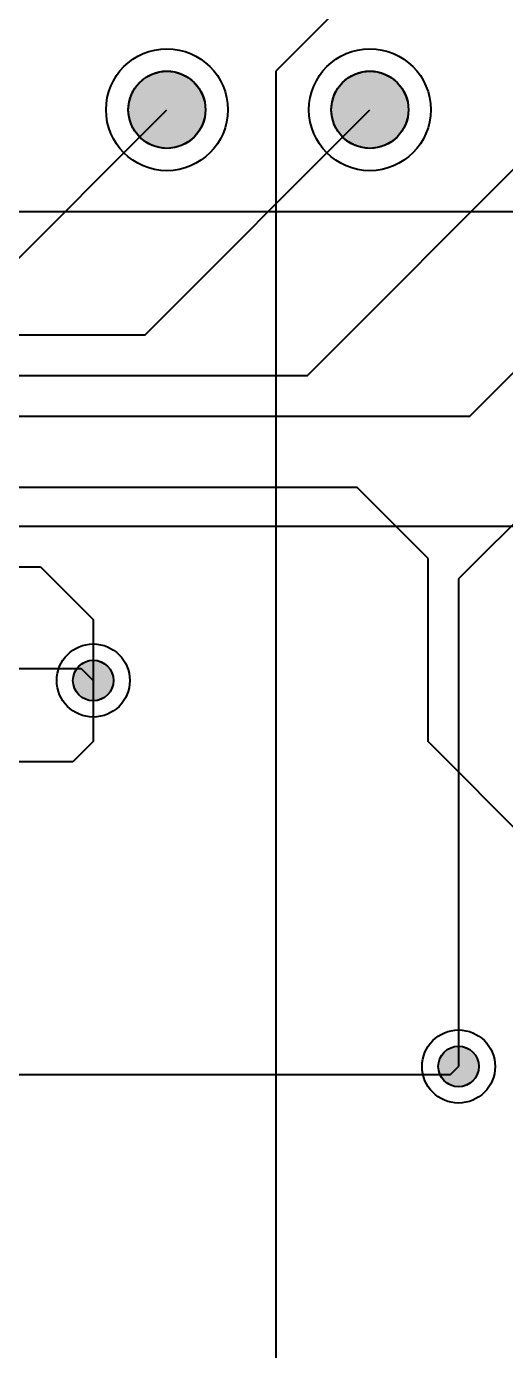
# Model space of a CAD drawing. Header units: millimetres. Extents: x 2 to 157, y 2 to 78.
# Drawn here: x 52.05 to 58.04, y 23.74 to 40.29 of the extents above; entities that cross this region are included whole.
import ezdxf

# ---------------------------------------------------------------- set-up
doc = ezdxf.new("R2010")
doc.units = ezdxf.units.MM
for name, color, linetype in [('bottom_copper', 7, 'Continuous'), ('drill_plated', 7, 'Continuous'), ('top_copper', 7, 'Continuous'), ('top_silk', 7, 'Continuous')]:
    doc.layers.add(name, color=color, linetype=linetype)

msp = doc.modelspace()

# ---------------------------------------------------------------- hatches: boundary and pattern name
at = {"layer": 'bottom_copper', "lineweight": 40}
for points in [[(54.278, 39.159), (54.251, 39.069), (54.206, 38.985), (54.146, 38.912), (54.073, 38.852), (53.989, 38.808), (53.899, 38.78), (53.805, 38.771), (53.711, 38.78), (53.62, 38.808), (53.537, 38.852), (53.464, 38.912), (53.404, 38.985), (53.359, 39.069), (53.331, 39.159), (53.322, 39.254), (53.331, 39.348), (53.359, 39.438), (53.404, 39.522), (53.464, 39.595), (53.537, 39.655), (53.62, 39.699), (53.711, 39.727), (53.805, 39.736), (53.899, 39.727), (53.989, 39.699), (54.073, 39.655), (54.146, 39.595), (54.206, 39.522), (54.251, 39.438), (54.278, 39.348), (54.287, 39.254), (54.278, 39.159)], [(56.818, 39.159), (56.791, 39.069), (56.746, 38.985), (56.686, 38.912), (56.613, 38.852), (56.529, 38.808), (56.439, 38.78), (56.345, 38.771), (56.251, 38.78), (56.16, 38.808), (56.077, 38.852), (56.004, 38.912), (55.944, 38.985), (55.899, 39.069), (55.871, 39.159), (55.862, 39.254), (55.871, 39.348), (55.899, 39.438), (55.944, 39.522), (56.004, 39.595), (56.077, 39.655), (56.16, 39.699), (56.251, 39.727), (56.345, 39.736), (56.439, 39.727), (56.529, 39.699), (56.613, 39.655), (56.686, 39.595), (56.746, 39.522), (56.791, 39.438), (56.818, 39.348), (56.827, 39.254), (56.818, 39.159)], [(53.132, 32.068), (53.117, 32.02), (53.094, 31.976), (53.062, 31.938), (53.024, 31.906), (52.98, 31.883), (52.932, 31.868), (52.883, 31.863), (52.833, 31.868), (52.786, 31.883), (52.742, 31.906), (52.703, 31.938), (52.672, 31.976), (52.648, 32.02), (52.634, 32.068), (52.629, 32.117), (52.634, 32.167), (52.648, 32.215), (52.672, 32.259), (52.703, 32.297), (52.742, 32.329), (52.786, 32.352), (52.833, 32.367), (52.883, 32.371), (52.932, 32.367), (52.98, 32.352), (53.024, 32.329), (53.062, 32.297), (53.094, 32.259), (53.117, 32.215), (53.132, 32.167), (53.137, 32.117), (53.132, 32.068)], [(57.704, 27.242), (57.689, 27.194), (57.666, 27.15), (57.634, 27.112), (57.596, 27.08), (57.552, 27.057), (57.504, 27.042), (57.455, 27.038), (57.405, 27.042), (57.358, 27.057), (57.314, 27.08), (57.275, 27.112), (57.244, 27.15), (57.22, 27.194), (57.206, 27.242), (57.201, 27.291), (57.206, 27.341), (57.22, 27.389), (57.244, 27.433), (57.275, 27.471), (57.314, 27.503), (57.358, 27.526), (57.405, 27.541), (57.455, 27.546), (57.504, 27.541), (57.552, 27.526), (57.596, 27.503), (57.634, 27.471), (57.666, 27.433), (57.689, 27.389), (57.704, 27.341), (57.709, 27.291), (57.704, 27.242)]]:
    msp.add_hatch(color=7, dxfattribs=at).paths.add_polyline_path(points, flags=0)
at = {"layer": 'drill_plated', "lineweight": 40}
for points in [[(54.278, 39.159), (54.251, 39.069), (54.206, 38.985), (54.146, 38.912), (54.073, 38.852), (53.989, 38.808), (53.899, 38.78), (53.805, 38.771), (53.711, 38.78), (53.62, 38.808), (53.537, 38.852), (53.464, 38.912), (53.404, 38.985), (53.359, 39.069), (53.331, 39.159), (53.322, 39.254), (53.331, 39.348), (53.359, 39.438), (53.404, 39.522), (53.464, 39.595), (53.537, 39.655), (53.62, 39.699), (53.711, 39.727), (53.805, 39.736), (53.899, 39.727), (53.989, 39.699), (54.073, 39.655), (54.146, 39.595), (54.206, 39.522), (54.251, 39.438), (54.278, 39.348), (54.287, 39.254), (54.278, 39.159)], [(56.818, 39.159), (56.791, 39.069), (56.746, 38.985), (56.686, 38.912), (56.613, 38.852), (56.529, 38.808), (56.439, 38.78), (56.345, 38.771), (56.251, 38.78), (56.16, 38.808), (56.077, 38.852), (56.004, 38.912), (55.944, 38.985), (55.899, 39.069), (55.871, 39.159), (55.862, 39.254), (55.871, 39.348), (55.899, 39.438), (55.944, 39.522), (56.004, 39.595), (56.077, 39.655), (56.16, 39.699), (56.251, 39.727), (56.345, 39.736), (56.439, 39.727), (56.529, 39.699), (56.613, 39.655), (56.686, 39.595), (56.746, 39.522), (56.791, 39.438), (56.818, 39.348), (56.827, 39.254), (56.818, 39.159)], [(53.132, 32.068), (53.117, 32.02), (53.094, 31.976), (53.062, 31.938), (53.024, 31.906), (52.98, 31.883), (52.932, 31.868), (52.883, 31.863), (52.833, 31.868), (52.786, 31.883), (52.742, 31.906), (52.703, 31.938), (52.672, 31.976), (52.648, 32.02), (52.634, 32.068), (52.629, 32.117), (52.634, 32.167), (52.648, 32.215), (52.672, 32.259), (52.703, 32.297), (52.742, 32.329), (52.786, 32.352), (52.833, 32.367), (52.883, 32.371), (52.932, 32.367), (52.98, 32.352), (53.024, 32.329), (53.062, 32.297), (53.094, 32.259), (53.117, 32.215), (53.132, 32.167), (53.137, 32.117), (53.132, 32.068)], [(57.704, 27.242), (57.689, 27.194), (57.666, 27.15), (57.634, 27.112), (57.596, 27.08), (57.552, 27.057), (57.504, 27.042), (57.455, 27.038), (57.405, 27.042), (57.358, 27.057), (57.314, 27.08), (57.275, 27.112), (57.244, 27.15), (57.22, 27.194), (57.206, 27.242), (57.201, 27.291), (57.206, 27.341), (57.22, 27.389), (57.244, 27.433), (57.275, 27.471), (57.314, 27.503), (57.358, 27.526), (57.405, 27.541), (57.455, 27.546), (57.504, 27.541), (57.552, 27.526), (57.596, 27.503), (57.634, 27.471), (57.666, 27.433), (57.689, 27.389), (57.704, 27.341), (57.709, 27.291), (57.704, 27.242)]]:
    msp.add_hatch(color=7, dxfattribs=at).paths.add_polyline_path(points, flags=0)
at = {"layer": 'top_copper', "lineweight": 40}
for points in [[(54.278, 39.159), (54.251, 39.069), (54.206, 38.985), (54.146, 38.912), (54.073, 38.852), (53.989, 38.808), (53.899, 38.78), (53.805, 38.771), (53.711, 38.78), (53.62, 38.808), (53.537, 38.852), (53.464, 38.912), (53.404, 38.985), (53.359, 39.069), (53.331, 39.159), (53.322, 39.254), (53.331, 39.348), (53.359, 39.438), (53.404, 39.522), (53.464, 39.595), (53.537, 39.655), (53.62, 39.699), (53.711, 39.727), (53.805, 39.736), (53.899, 39.727), (53.989, 39.699), (54.073, 39.655), (54.146, 39.595), (54.206, 39.522), (54.251, 39.438), (54.278, 39.348), (54.287, 39.254), (54.278, 39.159)], [(56.818, 39.159), (56.791, 39.069), (56.746, 38.985), (56.686, 38.912), (56.613, 38.852), (56.529, 38.808), (56.439, 38.78), (56.345, 38.771), (56.251, 38.78), (56.16, 38.808), (56.077, 38.852), (56.004, 38.912), (55.944, 38.985), (55.899, 39.069), (55.871, 39.159), (55.862, 39.254), (55.871, 39.348), (55.899, 39.438), (55.944, 39.522), (56.004, 39.595), (56.077, 39.655), (56.16, 39.699), (56.251, 39.727), (56.345, 39.736), (56.439, 39.727), (56.529, 39.699), (56.613, 39.655), (56.686, 39.595), (56.746, 39.522), (56.791, 39.438), (56.818, 39.348), (56.827, 39.254), (56.818, 39.159)], [(53.132, 32.068), (53.117, 32.02), (53.094, 31.976), (53.062, 31.938), (53.024, 31.906), (52.98, 31.883), (52.932, 31.868), (52.883, 31.863), (52.833, 31.868), (52.786, 31.883), (52.742, 31.906), (52.703, 31.938), (52.672, 31.976), (52.648, 32.02), (52.634, 32.068), (52.629, 32.117), (52.634, 32.167), (52.648, 32.215), (52.672, 32.259), (52.703, 32.297), (52.742, 32.329), (52.786, 32.352), (52.833, 32.367), (52.883, 32.371), (52.932, 32.367), (52.98, 32.352), (53.024, 32.329), (53.062, 32.297), (53.094, 32.259), (53.117, 32.215), (53.132, 32.167), (53.137, 32.117), (53.132, 32.068)], [(57.704, 27.242), (57.689, 27.194), (57.666, 27.15), (57.634, 27.112), (57.596, 27.08), (57.552, 27.057), (57.504, 27.042), (57.455, 27.038), (57.405, 27.042), (57.358, 27.057), (57.314, 27.08), (57.275, 27.112), (57.244, 27.15), (57.22, 27.194), (57.206, 27.242), (57.201, 27.291), (57.206, 27.341), (57.22, 27.389), (57.244, 27.433), (57.275, 27.471), (57.314, 27.503), (57.358, 27.526), (57.405, 27.541), (57.455, 27.546), (57.504, 27.541), (57.552, 27.526), (57.596, 27.503), (57.634, 27.471), (57.666, 27.433), (57.689, 27.389), (57.704, 27.341), (57.709, 27.291), (57.704, 27.242)]]:
    msp.add_hatch(color=7, dxfattribs=at).paths.add_polyline_path(points, flags=0)

# ---------------------------------------------------------------- linework, layer by layer
at = {"layer": 'bottom_copper', "color": 7, "lineweight": 40}
for p, q in [((56.345, 40.914), (55.169, 39.737)), ((55.169, 39.737), (55.169, 5.447)), ((60.249, 36.181), (57.455, 33.388)), ((57.455, 33.388), (57.455, 27.291))]:
    msp.add_line(p, q, dxfattribs=at)
for points in [[(54.278, 39.159), (54.251, 39.069), (54.206, 38.985), (54.146, 38.912), (54.073, 38.852), (53.989, 38.808), (53.899, 38.78), (53.805, 38.771), (53.711, 38.78), (53.62, 38.808), (53.537, 38.852), (53.464, 38.912), (53.404, 38.985), (53.359, 39.069), (53.331, 39.159), (53.322, 39.254), (53.331, 39.348), (53.359, 39.438), (53.404, 39.522), (53.464, 39.595), (53.537, 39.655), (53.62, 39.699), (53.711, 39.727), (53.805, 39.736), (53.899, 39.727), (53.989, 39.699), (54.073, 39.655), (54.146, 39.595), (54.206, 39.522), (54.251, 39.438), (54.278, 39.348), (54.287, 39.254), (54.278, 39.159)], [(56.818, 39.159), (56.791, 39.069), (56.746, 38.985), (56.686, 38.912), (56.613, 38.852), (56.529, 38.808), (56.439, 38.78), (56.345, 38.771), (56.251, 38.78), (56.16, 38.808), (56.077, 38.852), (56.004, 38.912), (55.944, 38.985), (55.899, 39.069), (55.871, 39.159), (55.862, 39.254), (55.871, 39.348), (55.899, 39.438), (55.944, 39.522), (56.004, 39.595), (56.077, 39.655), (56.16, 39.699), (56.251, 39.727), (56.345, 39.736), (56.439, 39.727), (56.529, 39.699), (56.613, 39.655), (56.686, 39.595), (56.746, 39.522), (56.791, 39.438), (56.818, 39.348), (56.827, 39.254), (56.818, 39.159)], [(53.132, 32.068), (53.117, 32.02), (53.094, 31.976), (53.062, 31.938), (53.024, 31.906), (52.98, 31.883), (52.932, 31.868), (52.883, 31.863), (52.833, 31.868), (52.786, 31.883), (52.742, 31.906), (52.703, 31.938), (52.672, 31.976), (52.648, 32.02), (52.634, 32.068), (52.629, 32.117), (52.634, 32.167), (52.648, 32.215), (52.672, 32.259), (52.703, 32.297), (52.742, 32.329), (52.786, 32.352), (52.833, 32.367), (52.883, 32.371), (52.932, 32.367), (52.98, 32.352), (53.024, 32.329), (53.062, 32.297), (53.094, 32.259), (53.117, 32.215), (53.132, 32.167), (53.137, 32.117), (53.132, 32.068)], [(57.704, 27.242), (57.689, 27.194), (57.666, 27.15), (57.634, 27.112), (57.596, 27.08), (57.552, 27.057), (57.504, 27.042), (57.455, 27.038), (57.405, 27.042), (57.358, 27.057), (57.314, 27.08), (57.275, 27.112), (57.244, 27.15), (57.22, 27.194), (57.206, 27.242), (57.201, 27.291), (57.206, 27.341), (57.22, 27.389), (57.244, 27.433), (57.275, 27.471), (57.314, 27.503), (57.358, 27.526), (57.405, 27.541), (57.455, 27.546), (57.504, 27.541), (57.552, 27.526), (57.596, 27.503), (57.634, 27.471), (57.666, 27.433), (57.689, 27.389), (57.704, 27.341), (57.709, 27.291), (57.704, 27.242)]]:
    msp.add_lwpolyline(points, close=True, dxfattribs=at)
for centre, major_axis in [((53.805, 39.254), (0.762, 0)), ((56.345, 39.254), (0.762, 0)), ((53.805, 39.254), (0.483, 0)), ((56.345, 39.254), (0.483, 0)), ((52.883, 32.117), (0.457, 0)), ((52.883, 32.117), (0.254, 0)), ((57.455, 27.291), (0.457, 0)), ((57.455, 27.291), (0.254, 0))]:
    msp.add_ellipse(centre, major_axis=major_axis, ratio=1, dxfattribs=at)
at = {"layer": 'drill_plated', "color": 7, "lineweight": 40}
for points in [[(54.278, 39.159), (54.251, 39.069), (54.206, 38.985), (54.146, 38.912), (54.073, 38.852), (53.989, 38.808), (53.899, 38.78), (53.805, 38.771), (53.711, 38.78), (53.62, 38.808), (53.537, 38.852), (53.464, 38.912), (53.404, 38.985), (53.359, 39.069), (53.331, 39.159), (53.322, 39.254), (53.331, 39.348), (53.359, 39.438), (53.404, 39.522), (53.464, 39.595), (53.537, 39.655), (53.62, 39.699), (53.711, 39.727), (53.805, 39.736), (53.899, 39.727), (53.989, 39.699), (54.073, 39.655), (54.146, 39.595), (54.206, 39.522), (54.251, 39.438), (54.278, 39.348), (54.287, 39.254), (54.278, 39.159)], [(56.818, 39.159), (56.791, 39.069), (56.746, 38.985), (56.686, 38.912), (56.613, 38.852), (56.529, 38.808), (56.439, 38.78), (56.345, 38.771), (56.251, 38.78), (56.16, 38.808), (56.077, 38.852), (56.004, 38.912), (55.944, 38.985), (55.899, 39.069), (55.871, 39.159), (55.862, 39.254), (55.871, 39.348), (55.899, 39.438), (55.944, 39.522), (56.004, 39.595), (56.077, 39.655), (56.16, 39.699), (56.251, 39.727), (56.345, 39.736), (56.439, 39.727), (56.529, 39.699), (56.613, 39.655), (56.686, 39.595), (56.746, 39.522), (56.791, 39.438), (56.818, 39.348), (56.827, 39.254), (56.818, 39.159)], [(53.132, 32.068), (53.117, 32.02), (53.094, 31.976), (53.062, 31.938), (53.024, 31.906), (52.98, 31.883), (52.932, 31.868), (52.883, 31.863), (52.833, 31.868), (52.786, 31.883), (52.742, 31.906), (52.703, 31.938), (52.672, 31.976), (52.648, 32.02), (52.634, 32.068), (52.629, 32.117), (52.634, 32.167), (52.648, 32.215), (52.672, 32.259), (52.703, 32.297), (52.742, 32.329), (52.786, 32.352), (52.833, 32.367), (52.883, 32.371), (52.932, 32.367), (52.98, 32.352), (53.024, 32.329), (53.062, 32.297), (53.094, 32.259), (53.117, 32.215), (53.132, 32.167), (53.137, 32.117), (53.132, 32.068)], [(57.704, 27.242), (57.689, 27.194), (57.666, 27.15), (57.634, 27.112), (57.596, 27.08), (57.552, 27.057), (57.504, 27.042), (57.455, 27.038), (57.405, 27.042), (57.358, 27.057), (57.314, 27.08), (57.275, 27.112), (57.244, 27.15), (57.22, 27.194), (57.206, 27.242), (57.201, 27.291), (57.206, 27.341), (57.22, 27.389), (57.244, 27.433), (57.275, 27.471), (57.314, 27.503), (57.358, 27.526), (57.405, 27.541), (57.455, 27.546), (57.504, 27.541), (57.552, 27.526), (57.596, 27.503), (57.634, 27.471), (57.666, 27.433), (57.689, 27.389), (57.704, 27.341), (57.709, 27.291), (57.704, 27.242)]]:
    msp.add_lwpolyline(points, close=True, dxfattribs=at)
for centre, major_axis in [((53.805, 39.254), (0.483, 0)), ((56.345, 39.254), (0.483, 0)), ((52.883, 32.117), (0.254, 0)), ((57.455, 27.291), (0.254, 0))]:
    msp.add_ellipse(centre, major_axis=major_axis, ratio=1, dxfattribs=at)
at = {"layer": 'top_copper', "color": 7, "lineweight": 40}
for p, q in [((51.495, 36.944), (53.805, 39.254)), ((53.527, 36.435), (56.345, 39.254)), ((55.559, 35.928), (58.885, 39.254)), ((57.591, 35.419), (61.425, 39.254)), ((53.527, 36.435), (14.275, 36.435)), ((55.559, 35.928), (10.973, 35.928)), ((57.591, 35.419), (40.945, 35.419)), ((56.185, 34.531), (43.231, 34.531)), ((57.074, 33.642), (56.185, 34.531)), ((57.074, 31.355), (57.074, 33.642)), ((50.327, 33.538), (52.224, 33.538)), ((52.224, 33.538), (52.883, 32.88)), ((52.883, 32.88), (52.883, 31.355)), ((50.327, 32.269), (52.732, 32.269)), ((52.732, 32.269), (52.883, 32.117)), ((52.883, 31.355), (52.629, 31.102)), ((58.344, 30.085), (57.074, 31.355)), ((52.629, 31.102), (50.43, 31.102)), ((43.842, 27.189), (57.352, 27.189)), ((57.352, 27.189), (57.455, 27.291))]:
    msp.add_line(p, q, dxfattribs=at)
for points in [[(54.278, 39.159), (54.251, 39.069), (54.206, 38.985), (54.146, 38.912), (54.073, 38.852), (53.989, 38.808), (53.899, 38.78), (53.805, 38.771), (53.711, 38.78), (53.62, 38.808), (53.537, 38.852), (53.464, 38.912), (53.404, 38.985), (53.359, 39.069), (53.331, 39.159), (53.322, 39.254), (53.331, 39.348), (53.359, 39.438), (53.404, 39.522), (53.464, 39.595), (53.537, 39.655), (53.62, 39.699), (53.711, 39.727), (53.805, 39.736), (53.899, 39.727), (53.989, 39.699), (54.073, 39.655), (54.146, 39.595), (54.206, 39.522), (54.251, 39.438), (54.278, 39.348), (54.287, 39.254), (54.278, 39.159)], [(56.818, 39.159), (56.791, 39.069), (56.746, 38.985), (56.686, 38.912), (56.613, 38.852), (56.529, 38.808), (56.439, 38.78), (56.345, 38.771), (56.251, 38.78), (56.16, 38.808), (56.077, 38.852), (56.004, 38.912), (55.944, 38.985), (55.899, 39.069), (55.871, 39.159), (55.862, 39.254), (55.871, 39.348), (55.899, 39.438), (55.944, 39.522), (56.004, 39.595), (56.077, 39.655), (56.16, 39.699), (56.251, 39.727), (56.345, 39.736), (56.439, 39.727), (56.529, 39.699), (56.613, 39.655), (56.686, 39.595), (56.746, 39.522), (56.791, 39.438), (56.818, 39.348), (56.827, 39.254), (56.818, 39.159)], [(53.132, 32.068), (53.117, 32.02), (53.094, 31.976), (53.062, 31.938), (53.024, 31.906), (52.98, 31.883), (52.932, 31.868), (52.883, 31.863), (52.833, 31.868), (52.786, 31.883), (52.742, 31.906), (52.703, 31.938), (52.672, 31.976), (52.648, 32.02), (52.634, 32.068), (52.629, 32.117), (52.634, 32.167), (52.648, 32.215), (52.672, 32.259), (52.703, 32.297), (52.742, 32.329), (52.786, 32.352), (52.833, 32.367), (52.883, 32.371), (52.932, 32.367), (52.98, 32.352), (53.024, 32.329), (53.062, 32.297), (53.094, 32.259), (53.117, 32.215), (53.132, 32.167), (53.137, 32.117), (53.132, 32.068)], [(57.704, 27.242), (57.689, 27.194), (57.666, 27.15), (57.634, 27.112), (57.596, 27.08), (57.552, 27.057), (57.504, 27.042), (57.455, 27.038), (57.405, 27.042), (57.358, 27.057), (57.314, 27.08), (57.275, 27.112), (57.244, 27.15), (57.22, 27.194), (57.206, 27.242), (57.201, 27.291), (57.206, 27.341), (57.22, 27.389), (57.244, 27.433), (57.275, 27.471), (57.314, 27.503), (57.358, 27.526), (57.405, 27.541), (57.455, 27.546), (57.504, 27.541), (57.552, 27.526), (57.596, 27.503), (57.634, 27.471), (57.666, 27.433), (57.689, 27.389), (57.704, 27.341), (57.709, 27.291), (57.704, 27.242)]]:
    msp.add_lwpolyline(points, close=True, dxfattribs=at)
for centre, major_axis in [((53.805, 39.254), (0.762, 0)), ((56.345, 39.254), (0.762, 0)), ((53.805, 39.254), (0.483, 0)), ((56.345, 39.254), (0.483, 0)), ((52.883, 32.117), (0.457, 0)), ((52.883, 32.117), (0.254, 0)), ((57.455, 27.291), (0.457, 0)), ((57.455, 27.291), (0.254, 0))]:
    msp.add_ellipse(centre, major_axis=major_axis, ratio=1, dxfattribs=at)
at = {"layer": 'top_silk', "color": 7, "lineweight": 40}
for p, q in [((37.295, 37.983), (83.015, 37.983)), ((49.057, 34.047), (61.376, 34.047))]:
    msp.add_line(p, q, dxfattribs=at)

doc.saveas('drawing.dxf')
